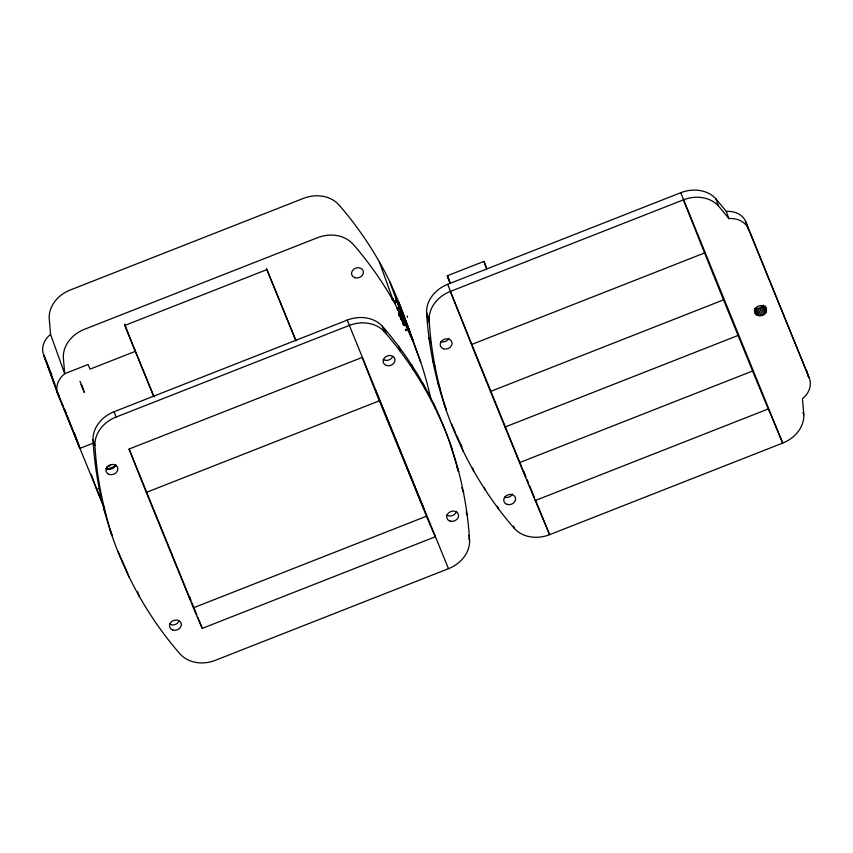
<?xml version="1.0" encoding="UTF-8"?>
<svg xmlns="http://www.w3.org/2000/svg" width="853" height="853" viewBox="0 0 853 853"><rect width="100%" height="100%" fill="white"/><g stroke="black" fill="none" stroke-linecap="round" stroke-linejoin="round"><path stroke-width="1.28" d="M399.364 315.429L398.564 313.147M401.347 318.851C400.217 321.72 408.16 315.898 401.283 319.15M402.712 315.717L402.019 313.275L399.353 314.021M405.015 320.088L404.418 318.883M406.87 323.767L406.231 322.722A5.011 4.148 -19.8 0 0 406.06 321.816L405.783 321.208A5.011 4.148 -19.8 0 0 405.399 320.653L402.584 321.56L403.032 322.85M403.341 322.103L402.424 322.146L403.885 325.43M399.001 314.437L399.588 315.333L402.381 314.213L402.765 315.162L402.477 314.586M402.168 315.429L401.678 314.469M400.142 316.74L402.563 315.866L402.136 315.279M766.399 311.057C767.508 303.881 755.79 303.988 754.692 310.257C753.583 317.433 765.301 317.327 766.399 311.057L764.683 306.291M406.881 324.321L406.881 324.001M402.36 315.418L402.147 313.605L402.915 314.981L402.136 312.635L395.728 297.91L402.221 313.84L399.428 314.736M402.744 315.599L399.78 316.346A5.011 4.148 -19.8 0 1 399.161 315.503L398.937 314.874A5.011 4.148 -19.8 0 1 398.831 314.213L401.592 312.976L402.797 315.237M401.731 313.243L401.336 313.35M406.188 322.861L403.277 323.948M757.89 315.525L755.31 308.37L759.874 308.157L763.318 305.225L765.887 312.379M398.607 313.168L401.262 312.145L402.243 313.819M406.785 324.588L404.205 325.515L406.529 324.268M401.39 318.734L401.219 317.849M402.829 321.88L403.181 324.023L402.659 322.562M406.668 324.641L406.305 322.935M401.038 317.465L401.155 318.766L403.81 317.764L404.578 318.702A5.011 4.148 -19.8 0 0 404.407 317.796L404.13 317.188A5.011 4.148 -19.8 0 0 403.746 316.634L403.373 316.548M404.567 319.353L404.717 319.097A5.011 4.148 -19.8 0 0 404.546 318.19L404.279 317.583A5.011 4.148 -19.8 0 0 403.885 317.028L400.995 317.604L401.145 318.382M406.156 323.404L403.352 324.129L406.017 323.01M403.832 317.828L404.823 320.259L402.221 321.123M399.247 314.682L400.153 315.983M401.347 319.289C401.166 317.988 406.049 315.557 400.878 317.998M404.653 321.293L405.538 321.048A5.011 4.148 -19.8 0 1 405.921 321.602L406.199 322.21A5.011 4.148 -19.8 0 1 406.369 323.084L405.154 320.643L402.637 321.634L403.64 324.119L406.156 322.861M486.903 268.706L483.918 261.391L447.335 275.764L449.989 283.132M394.097 301.141L395.813 300.427L396.474 302.325L394.907 302.943L394.097 301.141L395.813 300.693M114.121 411.722L347.203 320.12A31.593 26.123 -19.8 0 1 382.325 326.219C434.017 385.364 464.981 462.145 469.587 540.493A31.593 26.123 -19.8 0 1 448.475 568.695L215.393 660.297A31.593 26.123 -19.8 0 1 180.26 654.198C128.568 595.053 97.583 518.283 92.998 439.913A31.593 26.123 -19.8 0 1 114.121 411.722L116.051 417.074A31.593 26.123 -19.8 0 0 94.928 445.277C96.624 476.049 102.595 506.522 112.169 535.812L110.24 530.449M396.187 302.207L395.888 301.482L394.502 301.994L396.24 301.461M394.63 301.024L395.195 302.42L395.92 302.047M447.708 284.305L680.79 192.703A31.593 26.123 -19.8 0 1 715.912 198.802L726.308 211.448L728.878 218.603A21.688 17.934 -19.8 0 1 748.412 228.999L809.241 377.943A21.688 17.934 -19.8 0 1 802.438 398.692L803.825 414.878A31.593 26.123 -19.8 0 1 782.702 443.07L549.62 534.671A31.593 26.123 -19.8 0 1 514.498 528.583C462.443 468.915 431.362 391.452 426.585 312.507A31.593 26.123 -19.8 0 1 447.708 284.305L471.506 344.548A184.408 3.615 68.5 0 0 490.454 391.474L519.509 462.614A184.408 3.615 68.5 0 0 535.226 500.54L549.62 534.671L535.513 500.135M116.051 417.074L349.133 325.483A31.593 26.123 -19.8 0 1 384.255 331.572C414.398 366.097 437.653 406.55 452.357 449.957M398.415 308.178L397.637 308.391L398.212 309.788M399.14 308.967L397.701 309.98L397.125 308.551L398.852 307.869L399.439 309.298M399.417 309.266L397.669 309.714M443.827 403.042L446.396 410.186C436.832 380.907 430.861 350.434 429.166 319.662A31.593 26.123 -19.8 0 1 450.277 291.459L683.37 199.858A31.593 26.123 -19.8 0 1 718.493 205.957L728.878 218.603M400.185 312.017L399.14 312.529L400.185 312.017L400.483 312.742M398.852 313.35L401.187 312.433L402.552 315.674L399.662 316.474M401.294 312.71L398.98 313.669L401.241 312.561M401.848 313.179L399.023 314.149L401.55 313.19L402.179 314.768M399.513 315.141L401.795 313.925M401.422 313.243L402.531 315.887L402.573 314.65L399.737 315.919M399.897 316.079L402.605 315.066M399.908 316.303L402.296 315.333M404.279 318.521L403.309 317.103M401.368 318.51L401.528 320.003L401.123 318.67M401.955 318.734L401.134 319.054L400.782 318.116L402.019 319.779M402.243 320.579L404.578 319.662M402.36 320.856L404.695 319.939L402.317 320.76L400.995 317.604M93.372 443.102L79.926 448.379L57.076 391.239L59.369 397.093L57.908 394.427L43.759 355.125A21.688 17.934 -19.8 0 1 50.562 334.376L49.175 318.19A31.593 26.123 -19.8 0 1 70.298 289.988L303.38 198.397A31.593 26.123 -19.8 0 1 338.502 204.485L340.507 206.693A501.052 414.419 -19.8 0 1 379.35 261.892C397.605 293.336 408.331 328.224 420.753 362.184A501.052 414.419 -19.8 0 1 431.074 400.132M402.52 322.018L405.154 320.643M403.309 322.007C401.07 322.818 404.844 322.903 402.851 322.914M405.953 322.615L405.516 321.538M402.637 321.634L403.917 324.385L406.284 323.575M405.772 329.29L405.847 330.239L406.348 329.45L406.646 330.196L405.825 330.516C405.399 328.736 405.495 331.103 406.049 329.983M405.825 330.516L406.38 329.546M129.102 449.03L362.184 357.428A74.328 1.461 68.5 0 0 379.35 400.825L426.489 516.214A74.328 1.461 68.5 0 0 435.425 536.74L202.332 628.341A74.328 1.461 68.5 0 1 193.396 607.816L146.268 492.426A74.328 1.461 68.5 0 1 129.102 449.03L190.827 600.672L189.281 596.386L190.795 600.075M106.486 469.619L116.115 465.834M99.14 488.47L96.698 489.43L103.778 506.341M471.506 344.548L704.589 252.946A184.408 3.615 68.5 0 0 723.536 299.872L752.602 371.023A184.408 3.615 68.5 0 0 768.308 408.939L782.702 443.08L680.79 192.703M146.268 492.426L379.35 400.825M490.454 391.474L723.536 299.872M504.987 427.044L738.069 335.442M519.509 462.614L752.602 371.023M193.396 607.816L426.489 516.214M535.226 500.54L768.308 408.939M392.167 298.891C394.459 298.092 391.026 298.017 392.369 299.446L393.212 298.987L392.369 299.446M401.4 313.371L401.923 314.416M402.179 320.291L401.305 319.459L404.13 318.574M399.886 316.772L400.132 315.919M404.322 318.03L404.13 317.188M399.535 316.282L399.087 315.002M401.976 320.909L401.464 319.928M400.921 318.51L401.326 318.105M104.706 509.049L57.908 394.427A21.688 17.934 -19.8 0 1 64.711 373.689L63.325 357.492A31.593 26.123 -19.8 0 1 84.447 329.301L317.529 237.699A31.593 26.123 -19.8 0 1 352.652 243.798L354.656 245.995A501.052 414.419 -19.8 0 1 393.5 301.194L399.62 312.816M401.464 316.303L413.001 341.307L420.753 362.184M461.889 446.588L460.663 444.264L463.243 451.418M403.064 323.543L402.531 322.413M451.568 423.92L455.321 432.29M456.387 434.689L460.13 443.07M117.981 551.326L126.543 570.476M402.52 314.832L402.189 313.712M401.4 319.491L401.998 320.088M399.012 314.821L399.097 315.343M63.154 406.454L62.045 403.789M403.085 323.799L403.778 323.159M726.308 211.448A21.688 17.934 -19.8 0 1 745.831 221.844L809.241 377.943M449.83 281.863L447.335 275.764L449.744 281.916M450.277 291.459L525.811 477.19L523.763 471.496M527.175 479.727L528.615 483.235M529.574 485.581L531.003 489.1M531.483 490.262L534.511 497.672M403.512 316.623L404.525 319.139L403.917 319.491M404.642 321.25L405.57 323.511M396.101 301.514L394.63 302.271M395.952 302.122L395.376 300.725M398.383 308.029L398.959 309.49M404.141 324.076L403.234 321.848M397.413 308.434L397.861 309.767M399.097 312.433L399.439 313.264M394.342 301.162L395.099 302.634M398.746 313.083L400.228 316.548M401.198 318.894L400.942 318.212L401.688 318.084M399.023 314.149L400.196 316.804M448.475 568.695L347.203 320.12M266.541 268.524L295.671 339.825M295.948 340.933L266.829 269.633L124.741 325.473L153.796 396.624M124.655 324.097L135.307 351.351L90.023 369.146L88.126 364.487L64.711 373.689L50.562 334.376M134.017 347.779L154.009 396.72M191.797 602.527L196.819 614.821M197.821 617.273L202.332 628.341M79.958 381.312L83.221 389.299M81.11 384.532L84.372 392.508L81.92 385.705M56.65 390.098L43.759 355.125L49.261 368.613M50.263 371.066L51.766 374.744M683.37 199.858L704.589 252.946M64.86 409.717L66.267 413.342M67.206 415.752L79.926 448.379L74.179 432.407M43.759 355.125L54.923 384.117M410.133 333.033L407.841 326.774M410.613 334.109L412.841 340.23M745.831 221.844L748.412 228.999M765.344 306.046L766.506 309.714M802.961 412.489L803.825 414.878M762.443 306.43L765.024 313.573M761.271 307.421L763.851 314.576M759.874 308.157L762.443 315.311M758.338 308.573L760.919 315.727M756.792 308.647L759.362 315.802M715.912 198.802L718.493 205.957M754.447 308.946L756.6 314.906M754.287 310.428L755.577 314.011M483.918 261.391L486.573 268.78M513.645 526.194L514.498 528.583M497.459 506.33L498.312 508.708M426.585 312.507L429.166 319.662M426.692 315.461L429.262 322.615M484.493 487.905L485.357 490.294M428.867 337.841L431.437 344.996M472.359 467.604L473.65 471.176M432.46 359.934L435.03 367.089M437.45 381.686L440.02 388.84M398.852 301.994L413.001 341.307M458.733 471.314L456.803 465.951L457.976 471.069M389.757 281.65L403.032 318.5M433.58 403.373L435.51 408.736M401.262 314.469L400.462 313.733M396.474 302.325L394.907 302.943M403.768 324.065L404.258 325.345M401.273 318.969L401.635 320.333M461.793 487.703L463.723 493.066M393.052 298.55L393.244 299.104M379.35 261.892L393.5 301.194M423.173 383.615L425.103 388.979M466.154 511.949L467.316 515.159M411.466 364.498L413.396 369.861M468.713 535.396L469.491 537.539M468.819 538.35L469.587 540.493M398.511 346.083L400.441 351.447M384.33 328.416L386.26 333.779M382.325 326.219L384.255 331.572M422.363 504.784L423.909 509.07L375.235 389.384M92.998 439.913L94.928 445.277M137.482 591.438L139.412 596.801M127.076 571.681L129.006 577.033M91.388 474.694L96.698 489.43L101.859 500.082L101.635 499.325M103.853 509.102L105.783 514.466M413.012 340.688L413.502 342.096L407.094 324.652L407.51 325.857M450.427 444.605L456.43 464.693M392.497 356.981A6.078 5.033 -19.8 0 1 383.2 359.518M456.558 511.256A6.078 5.033 -19.8 0 1 446.748 515.105M115.805 464.597A6.078 5.033 -19.8 0 1 106.007 468.457M178.853 621.506A6.078 5.033 -19.8 0 1 169.555 624.044M406.604 322.882A501.052 414.419 -19.8 0 1 409.397 331.614M111.082 464.64A6.078 5.033 -19.8 0 1 106.977 466.794M448.891 338.513A6.078 5.033 -19.8 0 1 440.894 341.648M512.44 494.1A6.078 5.033 -19.8 0 1 504.443 497.246M806.671 370.788A21.688 17.934 -19.8 0 1 807.77 376.12M407.339 316.282L407.51 316.9L407.339 316.282M64.487 409.493L63.986 408.395L64.487 409.504M386.43 365.489A6.078 5.033 -19.8 0 0 395.035 359.678A6.078 5.033 -19.8 0 0 385.78 356.703A6.078 5.033 -19.8 0 0 386.43 365.489M449.979 521.076A6.078 5.033 -19.8 0 0 458.594 515.265A6.078 5.033 -19.8 0 0 449.328 512.29A6.078 5.033 -19.8 0 0 449.979 521.076M172.786 630.015A6.078 5.033 -19.8 0 0 181.39 624.204A6.078 5.033 -19.8 0 0 172.135 621.229A6.078 5.033 -19.8 0 0 172.786 630.015M109.227 474.428A6.078 5.033 -19.8 0 0 117.842 468.617A6.078 5.033 -19.8 0 0 108.587 465.631A6.078 5.033 -19.8 0 0 109.227 474.428M354.827 277.705A6.078 5.033 -19.8 0 0 363.431 271.904A6.078 5.033 -19.8 0 0 354.176 268.919A6.078 5.033 -19.8 0 0 354.827 277.705M507.013 504.39A6.078 5.033 -19.8 0 0 515.628 498.589A6.078 5.033 -19.8 0 0 506.373 495.604A6.078 5.033 -19.8 0 0 507.013 504.39M443.464 348.802A6.078 5.033 -19.8 0 0 452.079 343.002A6.078 5.033 -19.8 0 0 442.824 340.016A6.078 5.033 -19.8 0 0 443.464 348.802"/></g></svg>
